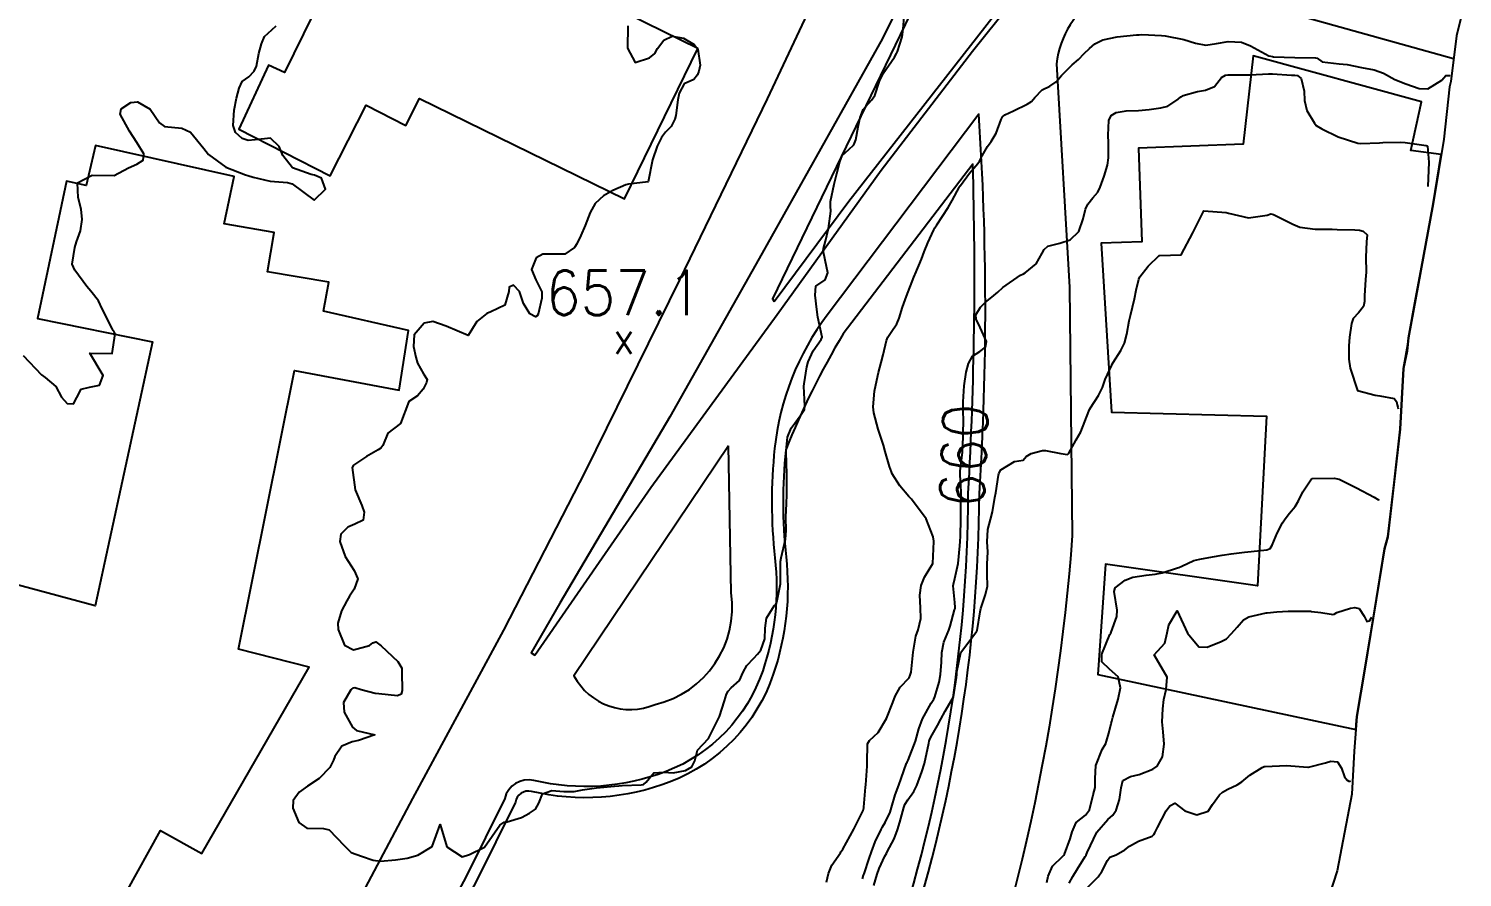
# Model space of a CAD drawing. Header units: metres. Extents: x 292545 to 299085, y 7450245 to 7463078.
# Drawn here: x 296563.4 to 296692.3, y 7459889.9 to 7459966.2 of the extents above; entities that cross this region are included whole.
import ezdxf
from ezdxf.enums import TextEntityAlignment as Align

# ---------------------------------------------------------------- set-up
doc = ezdxf.new("R2010")
doc.units = ezdxf.units.M
for name, color, linetype in [('Area', 45, 'Continuous'), ('Area Verde e Lazer', 94, 'Continuous'), ('Cotas', 45, 'Continuous'), ('Curvas de Nivel 1m', 11, 'Continuous'), ('Curvas de Nivel 5m', 15, 'Continuous'), ('Edificações', 30, 'Continuous'), ('Pontos Cotados', 45, 'Continuous'), ('Vias Primárias', 230, 'Continuous')]:
    doc.layers.add(name, color=color, linetype=linetype)
doc.styles.add('Style-STANDARD', font='STANDARD.shx')

# ---------------------------------------------------------------- blocks, each defined once
blk = doc.blocks.new('ELVTXT_5')
at = {"layer": 'Pontos Cotados', "linetype": 'Continuous', "style": 'Style-STANDARD'}
for s, height, p in [('657.1', 4, (0, 4)), ('x', 3, (0, 0))]:
    blk.add_text(s, height=height, dxfattribs=at).set_placement(p, align=Align.MIDDLE_CENTER)

msp = doc.modelspace()

# ---------------------------------------------------------------- linework, layer by layer
at = {"layer": 'Area'}
msp.add_polyline3d([(296692.25, 7459967.66, 659.05), (296691.72, 7459965.58, 658.96), (296691.22, 7459961.48, 663.1), (296691.11, 7459961, 662.88), (296690.58, 7459956.3, 663.3), (296689.63, 7459950.48, 664.04), (296687.4, 7459938.42, 660.4), (296687.29, 7459937.24, 660.47), (296686.96, 7459935.67, 664.78), (296686.67, 7459930.23, 662.38), (296685.55, 7459920.53, 666.85), (296685.24, 7459919.45, 667.05), (296683.49, 7459908.64, 669.16), (296682.77, 7459904.38, 672.36), (296682.53, 7459901.27, 677.06), (296682.33, 7459897.39, 674.93), (296680.99, 7459890.49, 670.66), (296680.27, 7459888.27, 670.64)], dxfattribs=at)
at = {"layer": 'Area Verde e Lazer'}
msp.add_lwpolyline([(296630.38, 7459941.71), (296637.09, 7459950.73), (296656.17, 7459975.17, 0.442277), (296655.81, 7459977.27, -0.168613), (296651.11, 7459983.22, 0.823667), (296650.1, 7459983.08), (296630.23, 7459941.93)], format="xyb", close=True, dxfattribs=at)
msp.add_lwpolyline([(296550.63, 7459772.2), (296562.64, 7459784.78), (296588.2, 7459810), (296608.61, 7459829.03), (296618.72, 7459841.83, 0.086848), (296641, 7459883.09, 0.079325), (296647.83, 7459924.45, 0.02166), (296648.24, 7459954.06), (296636.58, 7459938.78, 0.038509), (296631.42, 7459928.37, 0.053903), (296631.45, 7459918.75, -0.109616), (296630.3, 7459908.17, -0.222641), (296621.03, 7459898.5, -0.151286), (296608.55, 7459897.64, 0.438059), (296607.11, 7459896.67), (296603.59, 7459889.54), (296592.18, 7459868.24), (296584.12, 7459852.56), (296575.45, 7459835.13), (296565.9, 7459817.52), (296556.8, 7459800.37), (296549.5, 7459786.67), (296541.52, 7459771.29)], format="xyb", dxfattribs=at)
at = {"layer": 'Curvas de Nivel 1m', "flags": 128}
for points, elevation in [([(296617.22, 7459966.48), (296617.2, 7459964.48), (296617.89, 7459963.18), (296619.18, 7459963.6), (296619.64, 7459963.99), (296619.89, 7459964.44), (296620.45, 7459965.19), (296621.21, 7459965.55), (296622.24, 7459965.39), (296623.2, 7459964.82), (296623.53, 7459964.4), (296623.74, 7459962.96), (296623.61, 7459962.4), (296623.5, 7459962.08), (296623.16, 7459961.67), (296622.3, 7459961.27), (296621.84, 7459960.42), (296621.72, 7459959.84), (296621.55, 7459958.43), (296621.46, 7459958.09), (296621.11, 7459957.45), (296620.61, 7459956.94), (296620.26, 7459956.44), (296619.86, 7459955.68), (296619.45, 7459954.45), (296619.05, 7459952.46), (296617.29, 7459952.24), (296617.05, 7459952.18), (296615.86, 7459951.67), (296615.04, 7459951.19), (296614.28, 7459950.51), (296613.83, 7459949.7), (296613.4, 7459948.52), (296612.99, 7459947.63), (296612.64, 7459946.88), (296612.43, 7459946.54), (296611.56, 7459945.96), (296610.98, 7459945.94), (296609.58, 7459945.96), (296608.97, 7459945.63), (296608.56, 7459944.58), (296608.95, 7459943.65), (296609.5, 7459942.56), (296609.5, 7459942), (296609.15, 7459940.57), (296609.08, 7459940.4), (296608.91, 7459940.33), (296608.41, 7459940.58), (296607.85, 7459941.51), (296607.49, 7459942.59), (296606.94, 7459943.16), (296606.56, 7459942.98), (296606.52, 7459942.6), (296606.17, 7459941.36), (296604.91, 7459940.76), (296604.54, 7459940.63), (296603.65, 7459939.89), (296602.88, 7459938.65), (296600.9, 7459939.47), (296599.69, 7459939.89), (296598.9, 7459939.76), (296598.02, 7459938.7), (296597.94, 7459937.64), (296598.15, 7459936.7), (296598.3, 7459936.14), (296598.85, 7459935.19), (296599.17, 7459934.69), (296599.11, 7459934.42), (296598.83, 7459933.81), (296598.32, 7459933.2), (296597.53, 7459932.71), (296596.79, 7459930.72), (296595.65, 7459929.86), (296595.19, 7459928.74), (296595, 7459928.5), (296594.77, 7459928.35), (296593.74, 7459927.77), (296592.75, 7459927.1), (296592.55, 7459926.97), (296592.44, 7459926.77), (296592.72, 7459924.77), (296593.31, 7459923.36), (296593.51, 7459922.76), (296593.42, 7459922.03), (296592.69, 7459921.67), (296592.05, 7459921.41), (296591.42, 7459920.78), (296591.33, 7459920.12), (296591.82, 7459918.78), (296592.63, 7459917.5), (296592.96, 7459916.76), (296592.61, 7459915.84), (296592.19, 7459915.19), (296591.95, 7459914.78), (296591.48, 7459913.89), (296591.15, 7459912.78), (296591.17, 7459912.19), (296591.75, 7459910.78), (296592.55, 7459910.37), (296594, 7459910.75), (296594.3, 7459911), (296594.56, 7459911.08), (296595.03, 7459910.74), (296596.54, 7459909.31), (296596.89, 7459908.72), (296596.89, 7459908.36), (296596.93, 7459906.72), (296596.84, 7459906.38), (296596.51, 7459906.23), (296594.84, 7459906.41), (296594.51, 7459906.45), (296593.24, 7459906.76), (296592.68, 7459906.94), (296592.51, 7459906.93), (296592.42, 7459906.87), (296592.31, 7459906.77), (296591.65, 7459905.63), (296591.71, 7459904.78), (296592.47, 7459903.41), (296592.83, 7459903.13), (296594.46, 7459902.74), (296593.01, 7459902.21), (296592.45, 7459902.11), (296591.51, 7459901.72), (296590.87, 7459900.79), (296590.75, 7459900.46), (296590.42, 7459899.79), (296589.48, 7459898.8), (296588.41, 7459898.11), (296587.67, 7459897.56), (296587.14, 7459896.83), (296587.09, 7459896.12), (296587.65, 7459894.83), (296588.36, 7459894.32), (296589.86, 7459894.3), (296590.36, 7459894.17), (296591.73, 7459892.78), (296592.34, 7459892.14), (296593.29, 7459891.81), (296594.33, 7459891.47), (296594.97, 7459891.38), (296596.33, 7459891.5), (296597.39, 7459891.65), (296598.34, 7459891.91), (296599.64, 7459892.68), (296600.36, 7459894.67), (296600.94, 7459892.66), (296602.33, 7459891.77), (296603, 7459891.98), (296604.34, 7459892.63), (296605.7, 7459894.61), (296606.11, 7459894.86), (296606.37, 7459894.89), (296607.66, 7459895.3), (296608.38, 7459895.69), (296608.93, 7459896.03), (296609.21, 7459896.57), (296609.54, 7459897.43), (296610.4, 7459897.73), (296611.48, 7459897.62), (296612.4, 7459897.64), (296613.16, 7459897.77), (296614.41, 7459897.95), (296616.02, 7459898.1), (296616.41, 7459898.14), (296616.72, 7459898.17), (296618.41, 7459898.22), (296618.62, 7459898.25), (296618.86, 7459898.46), (296619.55, 7459899.32), (296620.42, 7459899.38), (296621.31, 7459899.32), (296622.42, 7459899.52), (296622.99, 7459899.85), (296623.24, 7459900.4), (296623.49, 7459901.36), (296624.46, 7459902.39), (296625.46, 7459904.38), (296625.91, 7459905.78), (296626.1, 7459906.37), (296626.24, 7459906.64), (296626.51, 7459906.95), (296627.27, 7459907.61), (296627.6, 7459908.35), (296627.92, 7459908.97), (296628.55, 7459909.63), (296628.89, 7459909.99), (296629.17, 7459910.33), (296629.54, 7459911.35), (296629.58, 7459912.33), (296629.7, 7459913.22), (296630.38, 7459914.32), (296630.49, 7459914.43), (296630.61, 7459914.67), (296630.94, 7459916.32), (296630.95, 7459918.01), (296630.95, 7459918.32), (296631, 7459918.66), (296631.39, 7459920.31), (296631.47, 7459921.09), (296631.43, 7459922.31), (296631.48, 7459923.54), (296631.52, 7459924.31), (296631.53, 7459925.11), (296631.51, 7459926.31), (296631.49, 7459927.04), (296631.47, 7459928.31), (296631.58, 7459929.5), (296631.9, 7459930.3), (296632.81, 7459931.53), (296633.1, 7459931.99), (296633.14, 7459932.29), (296633.06, 7459934.07), (296633.07, 7459934.29), (296633.32, 7459935.82), (296633.45, 7459936.28), (296633.9, 7459937.25), (296634.6, 7459938.27), (296634.68, 7459938.48), (296634.31, 7459940.28), (296634.22, 7459940.98), (296634.07, 7459942.28), (296634.13, 7459943.09), (296634.95, 7459943.65), (296635.21, 7459944.27), (296634.97, 7459945.4), (296634.78, 7459946.27), (296634.8, 7459946.46), (296634.99, 7459947.12), (296635.25, 7459948.27), (296635.46, 7459949.83), (296635.44, 7459950.26), (296635.45, 7459950.68), (296635.76, 7459952.26), (296636.02, 7459953.21), (296636.27, 7459954.25), (296636.5, 7459954.83), (296637.09, 7459955.36), (296637.55, 7459955.78), (296637.71, 7459956.23), (296637.94, 7459957.4), (296638.11, 7459958.23), (296638.39, 7459958.97), (296639.14, 7459959.79), (296639.44, 7459960.22), (296639.86, 7459961.51), (296640.18, 7459962.2), (296641.19, 7459963.68), (296641.38, 7459964), (296641.47, 7459964.19), (296641.89, 7459965.5), (296641.99, 7459966.18), (296642.07, 7459967.34)], 658), ([(296562.86, 7459936.84), (296564.51, 7459935.1), (296564.84, 7459934.87), (296565.78, 7459934.04), (296566.3, 7459933.08), (296566.81, 7459932.53), (296567.38, 7459932.5), (296567.69, 7459933.06), (296568.08, 7459933.81), (296568.83, 7459933.98), (296569.71, 7459934.16), (296570.05, 7459935.04), (296568.86, 7459937.05), (296570.86, 7459937.03), (296571.13, 7459938.79), (296571.01, 7459939.03), (296570.96, 7459939.1), (296570.89, 7459939.21), (296569.97, 7459941.04), (296569.63, 7459941.75), (296568.93, 7459942.64), (296568.58, 7459943.05), (296567.49, 7459944.52), (296567.26, 7459945.07), (296567.5, 7459946.54), (296567.65, 7459947.06), (296568, 7459948.06), (296568.17, 7459949.06), (296568.07, 7459950.01), (296567.79, 7459951.06), (296567.75, 7459952.36), (296569.05, 7459953.05), (296571.05, 7459953.02), (296572.34, 7459953.73), (296573.07, 7459954.06), (296573.65, 7459954.41), (296573.71, 7459954.99), (296573.09, 7459956), (296572.41, 7459957.01), (296571.58, 7459958.55), (296571.66, 7459959.01), (296572.55, 7459959.58), (296573.13, 7459959.66), (296574.28, 7459958.99), (296575.11, 7459957.77), (296575.57, 7459957.44), (296577.11, 7459957.3), (296577.9, 7459956.94), (296579.09, 7459955.45), (296579.53, 7459954.93), (296581.07, 7459953.78), (296582.85, 7459953.09), (296583.06, 7459953.04), (296583.54, 7459952.88), (296585.05, 7459952.51), (296586.61, 7459952.4), (296587.05, 7459952.27), (296589.03, 7459950.81), (296590.04, 7459951.8), (296589.67, 7459952.8), (296589.06, 7459953.07), (296588.75, 7459953.12), (296587.07, 7459953.71), (296586.2, 7459954.84), (296585.88, 7459955.63), (296585.1, 7459956.4), (296583.72, 7459956.25), (296583.1, 7459956.19), (296582.56, 7459956.35), (296581.94, 7459956.9), (296581.74, 7459957.53), (296581.82, 7459958.89), (296582.04, 7459959.99), (296582.27, 7459960.89), (296582.56, 7459961.49), (296583.16, 7459961.91), (296583.64, 7459962.4), (296583.84, 7459962.87), (296584.05, 7459964), (296584.27, 7459964.87), (296584.54, 7459965.53), (296585.21, 7459966.12), (296585.59, 7459966.48)], 658), ([(296635.08, 7459889.48), (296635.26, 7459890.26), (296635.57, 7459891.01), (296636.34, 7459892.13), (296636.37, 7459892.22), (296636.39, 7459892.25), (296636.54, 7459892.44), (296637.54, 7459894.23), (296638.38, 7459895.92), (296638.43, 7459896.17), (296638.44, 7459896.22), (296638.6, 7459898.03), (296638.62, 7459898.22), (296638.73, 7459899.92), (296638.74, 7459900.22), (296638.77, 7459901.91), (296638.94, 7459902.22), (296639.74, 7459902.94), (296640.48, 7459904.2), (296641.04, 7459905.65), (296641.26, 7459906.19), (296641.7, 7459907.01), (296642.53, 7459907.84), (296642.62, 7459908.09), (296642.65, 7459908.18), (296642.7, 7459908.35), (296642.88, 7459910.17), (296643.13, 7459911.6), (296643.33, 7459912.16), (296643.56, 7459913.19), (296643.53, 7459914.16), (296643.48, 7459915.3), (296643.59, 7459916.16), (296643.89, 7459916.9), (296644.64, 7459918.15), (296644.72, 7459920.1), (296644.72, 7459920.15), (296644.68, 7459920.54), (296644.04, 7459922.16), (296642.72, 7459923.92), (296642.49, 7459924.17), (296641.67, 7459925.13), (296640.99, 7459926.2), (296640.92, 7459926.37), (296640.75, 7459926.86), (296640.37, 7459928.2), (296640.2, 7459928.78), (296639.73, 7459930.21), (296639.34, 7459931.69), (296639.29, 7459932.22), (296639.41, 7459933.63), (296639.51, 7459934.21), (296639.75, 7459935.31), (296639.99, 7459936.21), (296640.19, 7459936.89), (296640.49, 7459938.2), (296640.6, 7459938.5), (296640.89, 7459938.95), (296641.42, 7459939.68), (296641.62, 7459940.19), (296641.93, 7459941.19), (296642.28, 7459942.18), (296642.95, 7459943.88), (296643.03, 7459944.09), (296643.07, 7459944.17), (296643.63, 7459945.51), (296643.86, 7459946.16), (296644.19, 7459946.96), (296644.74, 7459948.15), (296644.83, 7459948.32), (296645.01, 7459948.59), (296646.02, 7459950.14), (296646.39, 7459950.78), (296647.05, 7459952.01), (296647.1, 7459952.07), (296647.13, 7459952.12), (296647.95, 7459953.23), (296648.68, 7459954.1), (296648.84, 7459954.33), (296649.08, 7459954.81), (296649.56, 7459955.63), (296649.9, 7459956.09), (296650.35, 7459956.85), (296650.78, 7459958.08), (296650.9, 7459958.31), (296651.13, 7459958.47), (296651.9, 7459958.83), (296653.14, 7459959.43), (296653.51, 7459959.67), (296653.83, 7459960.04), (296654.47, 7459960.72), (296655.16, 7459961.07), (296655.72, 7459961.46), (296656.21, 7459962.01), (296657.18, 7459962.99), (296657.73, 7459963.46), (296658.26, 7459963.99), (296658.72, 7459964.46), (296659.2, 7459964.86), (296659.94, 7459965.24), (296661.21, 7459965.5), (296662.95, 7459965.68), (296663.21, 7459965.69), (296663.44, 7459965.7), (296665.21, 7459965.62), (296665.52, 7459965.6), (296667.21, 7459965.26), (296668.25, 7459964.92), (296669.2, 7459964.76), (296670.16, 7459964.89), (296671.21, 7459965.08), (296672.39, 7459965.01), (296673.2, 7459964.68), (296674.84, 7459963.79), (296675.19, 7459963.72), (296675.27, 7459963.71), (296677.19, 7459963.64), (296679.06, 7459963.61), (296679.19, 7459963.57), (296679.66, 7459963.26), (296681.18, 7459963.07), (296681.89, 7459963), (296683.18, 7459962.75), (296684.33, 7459962.53), (296685.17, 7459962.22), (296686.18, 7459961.66), (296687.16, 7459961.27), (296688.37, 7459960.84), (296689.15, 7459960.82), (296690.41, 7459961.61), (296690.76, 7459962.02), (296691.17, 7459962.01)], 659), ([(296639.34, 7459889.17), (296639.65, 7459890.21), (296639.82, 7459890.7), (296640.34, 7459891.83), (296640.47, 7459892.07), (296640.54, 7459892.2), (296641.17, 7459893.38), (296641.48, 7459894.19), (296641.69, 7459894.87), (296642.03, 7459896.18), (296642.12, 7459896.45), (296642.39, 7459896.88), (296642.95, 7459897.63), (296643.2, 7459898.17), (296643.65, 7459899.39), (296643.89, 7459900.16), (296644.27, 7459901.97), (296644.32, 7459902.15), (296644.35, 7459902.25), (296644.46, 7459902.51), (296645.05, 7459903.57), (296645.35, 7459904.14), (296645.76, 7459904.86), (296646.5, 7459906.13), (296646.78, 7459907.88), (296646.81, 7459908.13), (296646.81, 7459908.4), (296647.17, 7459910.12), (296648.57, 7459912.03), (296648.61, 7459912.06), (296648.62, 7459912.1), (296648.9, 7459913.8), (296648.97, 7459914.1), (296649.37, 7459915.34), (296649.55, 7459916.09), (296649.54, 7459917.19), (296649.53, 7459918.09), (296649.58, 7459919.17), (296649.53, 7459920.09), (296649.59, 7459921.18), (296649.84, 7459922.09), (296650, 7459922.79), (296650.23, 7459924.08), (296650.32, 7459924.49), (296650.56, 7459926.08), (296650.59, 7459926.23), (296650.75, 7459926.57), (296652, 7459927.31), (296652.76, 7459927.44), (296653.04, 7459927.77), (296653.5, 7459928.04), (296654.51, 7459928.29), (296654.77, 7459928.31), (296656.15, 7459928.02), (296656.76, 7459927.94), (296656.84, 7459928.01), (296657.53, 7459929.25), (296657.94, 7459929.99), (296658.66, 7459931.83), (296658.73, 7459931.98), (296658.81, 7459932.12), (296659.55, 7459933.25), (296659.89, 7459933.97), (296660.14, 7459934.67), (296660.73, 7459935.96), (296660.78, 7459936.05), (296660.87, 7459936.2), (296661.54, 7459937.29), (296661.87, 7459937.95), (296662.09, 7459938.75), (296662.31, 7459939.95), (296662.42, 7459940.44), (296662.77, 7459941.93), (296662.94, 7459942.72), (296663.17, 7459943.71), (296663.27, 7459943.93), (296664, 7459944.89), (296664.98, 7459945.82), (296665.05, 7459945.84), (296666.98, 7459945.89), (296668.02, 7459947.87), (296669.02, 7459949.86), (296671.02, 7459949.69), (296671.23, 7459949.63), (296673.02, 7459949.21), (296674.69, 7459949.46), (296675.02, 7459949.57), (296675.28, 7459949.52), (296677.01, 7459948.64), (296677.64, 7459948.39), (296679.01, 7459948.2), (296680.54, 7459948.19), (296681.01, 7459948.18), (296682.58, 7459948.13), (296683.01, 7459948.11), (296683.34, 7459948.03), (296683.7, 7459947.69), (296683.64, 7459947.05), (296683.57, 7459945.69), (296683.6, 7459944.33), (296683.56, 7459943.69), (296683.45, 7459942.2), (296683.45, 7459941.69), (296683.38, 7459941.24), (296682.92, 7459940.67), (296682.43, 7459940.18), (296682.3, 7459939.71), (296682.12, 7459938.48), (296682.06, 7459937.71), (296682.06, 7459936.52), (296682.16, 7459935.71), (296682.83, 7459933.7), (296684.42, 7459933.27), (296684.83, 7459933.2), (296686.13, 7459932.96), (296686.34, 7459932.7), (296686.4, 7459932.4), (296686.45, 7459932.18), (296686.49, 7459932.04)], 661), ([(296654.89, 7459889.44), (296655.01, 7459890.02), (296655.41, 7459890.93), (296656.34, 7459891.81), (296656.43, 7459891.92), (296656.47, 7459892.01), (296656.98, 7459893.38), (296657.17, 7459894), (296657.54, 7459894.83), (296658.38, 7459895.5), (296658.72, 7459895.98), (296659.05, 7459897.33), (296659.25, 7459897.98), (296659.25, 7459898.81), (296659.29, 7459899.98), (296659.88, 7459901.4), (296660.19, 7459901.96), (296660.26, 7459902.15), (296660.47, 7459902.87), (296660.69, 7459903.74), (296660.74, 7459903.96), (296660.84, 7459904.31), (296661.32, 7459905.95), (296661.53, 7459906.94), (296661.31, 7459907.95), (296660.54, 7459908.63), (296659.85, 7459909.28), (296659.84, 7459909.97), (296660.57, 7459911.75), (296660.65, 7459911.88), (296660.69, 7459911.96), (296661.18, 7459913.37), (296661.21, 7459913.95), (296660.95, 7459915.63), (296661.04, 7459915.96), (296661.93, 7459916.65), (296662.63, 7459916.9), (296663.82, 7459917.1), (296664.64, 7459917.18), (296665.25, 7459917.29), (296666.64, 7459917.74), (296666.76, 7459917.77), (296667.03, 7459917.89), (296668.12, 7459918.4), (296668.65, 7459918.53), (296669.78, 7459918.73), (296670.66, 7459918.9), (296671.47, 7459919.02), (296672.66, 7459919.15), (296673.26, 7459919.21), (296674.67, 7459919.35), (296674.98, 7459919.48), (296675.16, 7459919.79), (296675.6, 7459920.86), (296676.09, 7459921.78), (296676.31, 7459922.16), (296676.7, 7459922.67), (296677.22, 7459923.25), (296677.51, 7459923.76), (296677.91, 7459924.57), (296678.69, 7459925.75), (296678.72, 7459925.77), (296678.74, 7459925.79), (296678.78, 7459925.79), (296680.74, 7459925.82), (296681.19, 7459925.72), (296682.73, 7459924.93), (296684.31, 7459924.09), (296684.72, 7459923.85), (296684.74, 7459923.8)], 663), ([(296656.91, 7459889.4), (296657.23, 7459890), (296657.64, 7459890.68), (296658.34, 7459891.78), (296658.42, 7459891.91), (296658.46, 7459891.99), (296658.52, 7459892.16), (296659.39, 7459893.97), (296660.37, 7459895.11), (296660.82, 7459895.51), (296661.12, 7459895.95), (296661.44, 7459896.9), (296661.57, 7459897.95), (296661.74, 7459898.63), (296662.42, 7459898.99), (296663.21, 7459899.15), (296664.43, 7459899.63), (296664.82, 7459899.91), (296665.28, 7459900.74), (296665.45, 7459901.9), (296665.36, 7459903.01), (296665.27, 7459903.9), (296665.33, 7459905.06), (296665.42, 7459905.9), (296665.62, 7459906.79), (296665.72, 7459907.9), (296664.55, 7459909.91), (296665.5, 7459910.97), (296665.71, 7459911.9), (296665.87, 7459912.61), (296666.6, 7459913.89), (296667.55, 7459911.88), (296668.56, 7459910.65), (296669.3, 7459910.6), (296670.57, 7459911.11), (296671.04, 7459911.36), (296671.51, 7459911.83), (296672.01, 7459912.4), (296672.59, 7459913.06), (296673.06, 7459913.35), (296674.6, 7459913.71), (296674.69, 7459913.71), (296675.57, 7459913.79), (296676.6, 7459913.84), (296678.52, 7459913.84), (296678.6, 7459913.84), (296678.69, 7459913.83), (296679.52, 7459913.74), (296680.45, 7459913.58), (296680.59, 7459913.56), (296680.72, 7459913.59), (296680.97, 7459913.72), (296682.2, 7459914.11), (296682.6, 7459914.17), (296682.99, 7459914.08), (296683.44, 7459913.39), (296683.66, 7459912.91), (296683.91, 7459912.97), (296684.12, 7459913.32)], 664)]:
    msp.add_lwpolyline(points, dxfattribs=dict(at, elevation=elevation))
at = {"layer": 'Curvas de Nivel 5m', "flags": 128}
for points, elevation in [([(296638.31, 7459889.78), (296638.42, 7459890.11), (296638.46, 7459890.22), (296638.93, 7459891.62), (296639.12, 7459892.21), (296639.45, 7459893.11), (296639.99, 7459894.2), (296640.13, 7459894.44), (296640.37, 7459894.84), (296640.81, 7459895.77), (296640.93, 7459896.19), (296641.25, 7459897.34), (296641.58, 7459898.19), (296641.8, 7459898.81), (296642.29, 7459900.18), (296642.34, 7459900.27), (296642.44, 7459900.45), (296643.09, 7459902.17), (296643.38, 7459903.26), (296643.71, 7459904.16), (296644.5, 7459905.57), (296644.72, 7459905.93), (296644.83, 7459906.15), (296645.2, 7459907.46), (296645.32, 7459908.14), (296645.41, 7459909.27), (296645.46, 7459910.14), (296645.64, 7459911.06), (296646.07, 7459912.14), (296646.2, 7459912.51), (296646.6, 7459913.96), (296646.64, 7459914.09), (296646.65, 7459914.13), (296646.65, 7459914.18), (296646.61, 7459914.62), (296646.47, 7459916.13), (296646.49, 7459916.27), (296646.63, 7459916.78), (296646.92, 7459918.13), (296647.08, 7459919.71), (296647.11, 7459920.12), (296647.13, 7459920.58), (296647.16, 7459922.12), (296647.16, 7459923.68), (296647.18, 7459924.12), (296647.2, 7459924.59), (296647.09, 7459926.12), (296647.1, 7459926.48), (296647.31, 7459928.12), (296647.37, 7459929.53), (296647.38, 7459930.12), (296647.39, 7459930.71), (296647.37, 7459932.12), (296647.38, 7459932.68), (296647.46, 7459934.12), (296647.64, 7459935.33), (296647.86, 7459936.11), (296648.21, 7459936.77), (296648.87, 7459937.2), (296649.39, 7459937.59), (296649.48, 7459938.09), (296648.9, 7459939.36), (296648.53, 7459940.1), (296648.52, 7459940.5), (296648.92, 7459941.19), (296649.39, 7459941.64), (296649.94, 7459942.09), (296650.48, 7459942.55), (296650.94, 7459942.95), (296652.54, 7459944.06), (296652.81, 7459944.2), (296652.96, 7459944.28), (296653.93, 7459945.08), (296654.46, 7459946.04), (296654.64, 7459946.38), (296654.99, 7459946.68), (296656.06, 7459946.95), (296657, 7459947.23), (296657.78, 7459948), (296658.16, 7459949.14), (296658.37, 7459949.99), (296658.58, 7459950.44), (296659.04, 7459951.03), (296659.48, 7459951.54), (296659.69, 7459951.97), (296660.06, 7459952.97), (296660.36, 7459953.97), (296660.44, 7459954.61), (296660.44, 7459955.97), (296660.42, 7459956.65), (296660.47, 7459957.97), (296660.68, 7459958.41), (296661.13, 7459958.7), (296662.03, 7459958.85), (296663.13, 7459958.88), (296664.1, 7459958.95), (296665.13, 7459959.1), (296665.77, 7459959.27), (296666.69, 7459959.89), (296666.93, 7459960.11), (296667.15, 7459960.21), (296668.44, 7459960.59), (296669.16, 7459960.7), (296669.98, 7459961.03), (296670.61, 7459961.85), (296670.96, 7459962.06), (296671.18, 7459962.08), (296671.41, 7459962.07), (296673.18, 7459962.08), (296674.81, 7459962.16), (296675.18, 7459962.16), (296676.88, 7459962.06), (296677.18, 7459962.06), (296677.42, 7459962.01), (296677.75, 7459961.76), (296678.02, 7459960.62), (296678.06, 7459959.76), (296678.26, 7459958.88), (296678.95, 7459957.74), (296679.12, 7459957.54), (296679.61, 7459957.24), (296681.1, 7459956.52), (296682.85, 7459955.95), (296683.1, 7459955.92), (296684.79, 7459955.98), (296685.1, 7459955.99), (296686.73, 7459956.03), (296687.1, 7459956.01), (296689, 7459955.73), (296689.09, 7459955.71), (296689.11, 7459955.68), (296689.23, 7459954.22), (296689.14, 7459952.04)], 660), ([(296658.3, 7459888.77), (296659.52, 7459889.97), (296659.85, 7459890.43), (296660.34, 7459891.44), (296660.57, 7459891.73), (296661.14, 7459891.95), (296661.9, 7459892.39), (296662.34, 7459892.73), (296663.13, 7459893.16), (296664.36, 7459893.62), (296664.51, 7459893.77), (296664.6, 7459893.92), (296664.84, 7459894.39), (296665.63, 7459895.9), (296665.95, 7459896.34), (296666.39, 7459896.58), (296667.3, 7459895.88), (296668.38, 7459895.53), (296669.39, 7459895.85), (296669.79, 7459896.45), (296670.41, 7459897.34), (296670.69, 7459897.56), (296671.17, 7459897.83), (296672.02, 7459898.22), (296672.42, 7459898.5), (296673.15, 7459899.09), (296674.26, 7459899.8), (296674.38, 7459899.86), (296674.43, 7459899.87), (296674.52, 7459899.88), (296676.44, 7459899.98), (296678.36, 7459899.82), (296678.43, 7459899.83), (296679.95, 7459900.22), (296680.44, 7459900.35), (296681.03, 7459900.31), (296681.4, 7459899.72), (296681.67, 7459898.96), (296681.89, 7459898.65), (296682.04, 7459898.57), (296682.13, 7459898.56), (296682.2, 7459898.6)], 665)]:
    msp.add_lwpolyline(points, dxfattribs=dict(at, elevation=elevation))
at = {"layer": 'Edificações'}
msp.add_lwpolyline([(296607.05, 7459967.26), (296592.33, 7459974.47), (296586.36, 7459962.28), (296584.92, 7459962.95), (296582.26, 7459957.2), (296590.45, 7459953.01), (296593.69, 7459959.36), (296597.25, 7459957.54), (296598.48, 7459959.94), (296616.92, 7459950.92), (296623.53, 7459964.45), (296609.27, 7459971.46)], close=True, dxfattribs=at)
at = {"layer": 'Edificações', "elevation": 673.43}
msp.add_lwpolyline([(296682.72, 7459903.67), (296682.77, 7459904.38), (296683.13, 7459906.51), (296683.49, 7459908.64), (296684.37, 7459914.05), (296685.24, 7459919.45), (296685.55, 7459920.53), (296686.11, 7459925.38), (296686.67, 7459930.23), (296686.82, 7459932.95), (296686.96, 7459935.67), (296687.34, 7459937.83), (296687.4, 7459938.42), (296688.05, 7459941.91), (296688.52, 7459944.45), (296689.63, 7459950.48), (296690.35, 7459954.92), (296687.62, 7459955.27), (296688.57, 7459959.65), (296673.44, 7459963.78), (296672.54, 7459955.84), (296663.15, 7459955.48), (296663.43, 7459947.07), (296659.79, 7459946.94), (296660.71, 7459931.76), (296674.63, 7459931.4), (296673.83, 7459916.12), (296660.16, 7459918.08), (296659.47, 7459908.16), (296682.68, 7459903.21), (296682.7, 7459903.53)], close=True, dxfattribs=at)
at = {"layer": 'Edificações'}
msp.add_lwpolyline([(296562.85, 7459871.82), (296575.19, 7459894.13), (296578.93, 7459892.06), (296588.56, 7459908.81), (296582.22, 7459910.43), (296587.24, 7459935.49), (296596.66, 7459933.72), (296597.51, 7459939.1), (296589.86, 7459940.84), (296590.34, 7459943.44), (296584.82, 7459944.38), (296585.42, 7459947.91), (296580.94, 7459948.68), (296581.82, 7459952.94), (296569.36, 7459955.73), (296568.53, 7459952.12), (296566.74, 7459952.53), (296564.15, 7459940.16), (296574.47, 7459938.07), (296569.34, 7459914.33), (296556.96, 7459917.65)], dxfattribs=at)
at = {"layer": 'Vias Primárias'}
msp.add_lwpolyline([(296435.39, 7459525.28), (296442.41, 7459557.49), (296447.19, 7459580.85), (296450.72, 7459598.47), (296457.54, 7459621.03), (296466.28, 7459646.54), (296475.02, 7459663.57), (296483.42, 7459679.64), (296490.63, 7459693.39), (296501.83, 7459714.41), (296507.96, 7459726.53), (296523.75, 7459755.85), (296542.42, 7459791.22), (296555.04, 7459815.04), (296567.21, 7459838.3), (296584.91, 7459872.52), (296597.89, 7459897), (296606.07, 7459912.15), (296613.46, 7459926.48), (296621.91, 7459943.64), (296629.77, 7459959.91), (296643.25, 7459988.54)], dxfattribs=at)
for points in [[(296608.87, 7459909.88), (296619.28, 7459924.97), (296630.64, 7459940.53), (296640.01, 7459953.5), (296648.2, 7459964.2), (296658.25, 7459976.78, -0.173024), (296650.24, 7459985.98), (296640.13, 7459965.34), (296629.04, 7459945.56), (296620.99, 7459931.32), (296611.11, 7459914.57), (296608.54, 7459910.09)], [(296626.26, 7459928.71), (296612.38, 7459908.03, 0.387105), (296619.67, 7459905.45, 0.390266), (296626.51, 7459915.49)]]:
    msp.add_lwpolyline(points, format="xyb", close=True, dxfattribs=at)
at = {"layer": 'Vias Primárias', "elevation": 661.03}
msp.add_lwpolyline([(296691.47, 7459963.53), (296666.81, 7459970.43, 0.459449), (296655.76, 7459963.06), (296656.93, 7459942.99), (296657.18, 7459920.66, -0.075736), (296644.88, 7459866.73, -0.063136), (296622.14, 7459832.45, 0.525939), (296624.49, 7459823.5), (296664.51, 7459781.03)], format="xyb", dxfattribs=at)
at = {"layer": 'Vias Primárias'}
msp.add_lwpolyline([(296551, 7459771.95), (296562.88, 7459784.6), (296588.55, 7459809.59), (296609.34, 7459828.35), (296619.51, 7459841.21, 0.086848), (296641.95, 7459882.78, 0.079269), (296648.83, 7459924.42, 0.033303), (296648.77, 7459958.55), (296635.15, 7459940.48, 0.136104), (296630.42, 7459928.48, 0.053903), (296630.45, 7459918.64, -0.109616), (296629.35, 7459908.49, -0.222641), (296620.67, 7459899.43, -0.151286), (296608.78, 7459898.62, 0.414), (296606.15, 7459897), (296602.7, 7459890), (296591.29, 7459868.7), (296583.23, 7459853.01), (296574.57, 7459835.59), (296565.02, 7459817.99), (296555.92, 7459800.84), (296548.62, 7459787.14), (296540.64, 7459771.76)], format="xyb", dxfattribs=at)

# ---------------------------------------------------------------- block references
at = {"layer": 'Pontos Cotados', "linetype": 'Continuous'}
msp.add_blockref('ELVTXT_5', (296616.88, 7459938.48, 657.14), dxfattribs=at)

# ---------------------------------------------------------------- texts
at = {"layer": 'Cotas', "style": 'Style-STANDARD'}
msp.add_text('660', height=4, rotation=87.5713, dxfattribs=at).set_placement((296647.43, 7459927.83, 660), align=Align.MIDDLE_CENTER)

doc.saveas('drawing.dxf')
